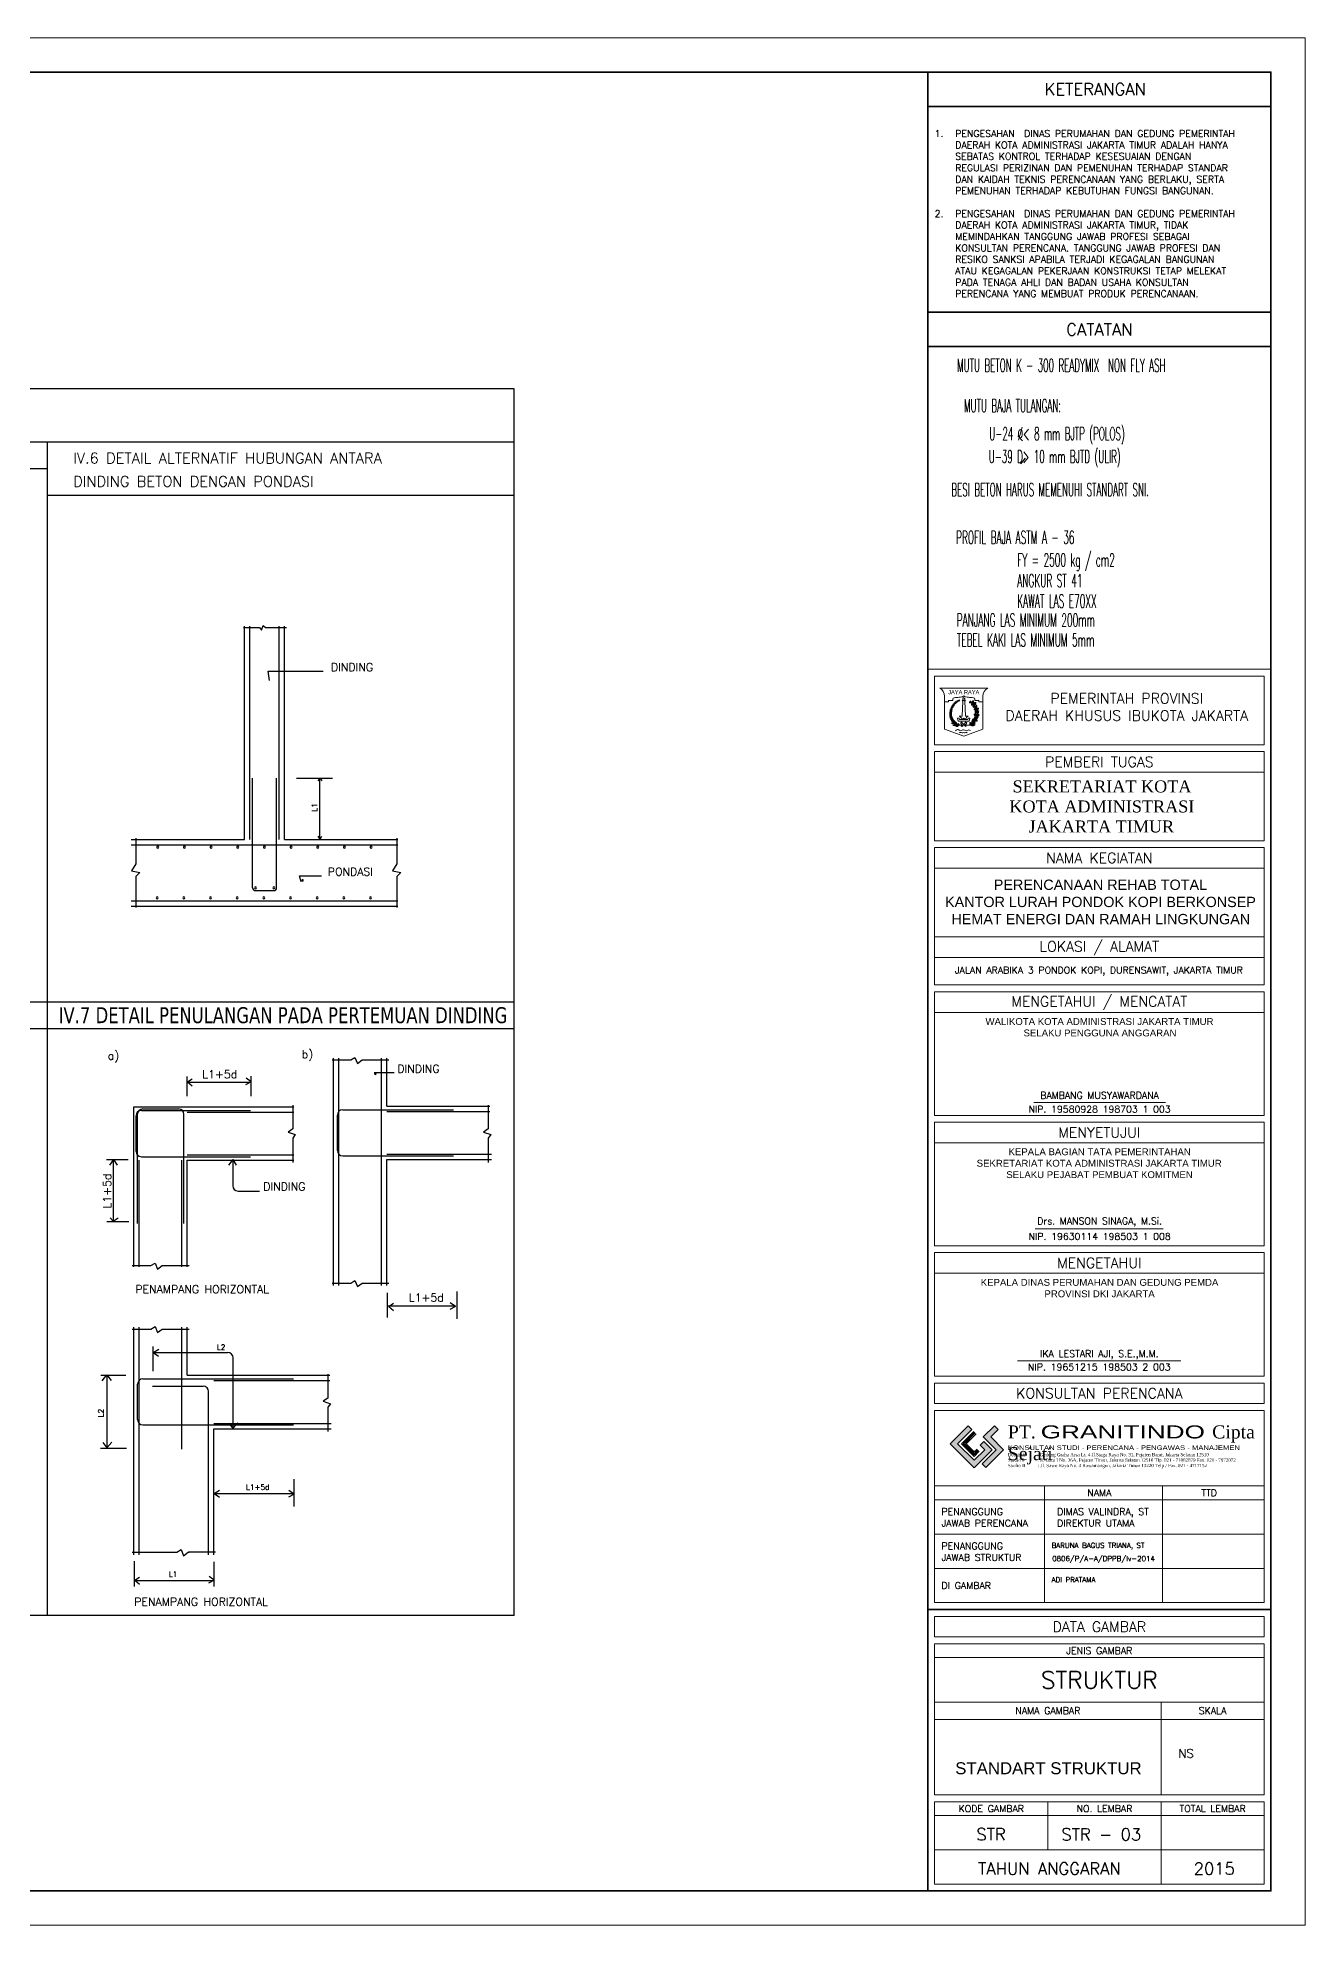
# Model space of a CAD drawing. Header units: inches. Extents: x 266054 to 836293, y -258454 to -102650.
# Drawn here: x 379300 to 397767, y -160905 to -133405 of the extents above; entities that cross this region are included whole.
import ezdxf
from ezdxf.enums import TextEntityAlignment as Align

# ---------------------------------------------------------------- set-up
doc = ezdxf.new("R2010")
doc.units = ezdxf.units.IN
doc.header["$LTSCALE"] = 800
doc.header["$MEASUREMENT"] = 0
for name, color, linetype, lineweight in [('ars', 11, 'Continuous', 0), ('GRS KOP', 1, 'Continuous', 35), ('kop', 7, 'Continuous', 20)]:
    doc.layers.add(name, color=color, linetype=linetype, lineweight=lineweight)
doc.layers.add('LOGO', color=7, linetype='Continuous')
doc.layers.add('TEXT', color=4, linetype='Continuous')
doc.styles.add('BARU', font='arial.ttf')
doc.styles.add('ROMANC', font='tahoma.ttf', dxfattribs={"height": 2})
doc.styles.add('ROMANS', font='romans.shx', dxfattribs={"width": 0.8, "height": 0.25})
doc.styles.get("Standard").update_dxf_attribs({"font": 'romans.shx'})

# ---------------------------------------------------------------- blocks, each defined once
blk = doc.blocks.new('logo granitindo baru')
at = {"layer": 'LOGO'}
for points in [[(1.03, 1.463), (0.916, 1.574), (0.366, 1.024), (1.1, 0.289), (1.652, 0.843), (1.392, 1.098), (1.281, 0.987), (1.423, 0.84), (1.102, 0.519), (0.594, 1.025)], [(1.721, 1.576), (1.381, 1.236), (1.771, 0.842), (1.341, 0.407), (1.454, 0.294), (2.001, 0.844), (1.609, 1.237), (1.835, 1.464)]]:
    blk.add_hatch(color=8, dxfattribs=at).paths.add_polyline_path(points)
at = {"layer": 'Defpoints'}
blk.add_point((9.7, 0), dxfattribs=at)
at = {"layer": 'LOGO'}
blk.add_lwpolyline([(1.03, 1.463), (0.916, 1.574), (0.366, 1.024), (1.1, 0.289), (1.652, 0.843), (1.392, 1.098), (1.281, 0.987), (1.423, 0.84), (1.102, 0.519), (0.594, 1.025), (1.03, 1.463), (0.916, 1.574)], dxfattribs=at)
at = {"layer": 'LOGO', "lineweight": 13}
for points in [[(1.089, 1.403), (0.713, 1.026), (1.101, 0.638), (1.258, 0.794)], [(1.112, 1.38), (0.759, 1.026), (1.101, 0.683), (1.235, 0.817)], [(1.134, 1.357), (0.803, 1.026), (1.101, 0.728), (1.213, 0.839)], [(1.157, 1.334), (0.85, 1.026), (1.101, 0.775), (1.189, 0.863)]]:
    blk.add_lwpolyline(points, dxfattribs=at)
at = {"layer": 'LOGO', "lineweight": 0}
blk.add_lwpolyline([(1.721, 1.576), (1.381, 1.236), (1.771, 0.842), (1.341, 0.407), (1.454, 0.294), (2.001, 0.844), (1.609, 1.237), (1.835, 1.464), (1.721, 1.576)], dxfattribs=at)
at = {"layer": 'LOGO', "insert": (2.134, 1.589), "char_height": 0.4, "width": 7.66452, "attachment_point": 1}
blk.add_mtext('{\\fTimes New Roman|b0|i0|c0|p18;PT. \\fCityBlueprint|b0|i0|c2|p2;\\W1.5;GRANITINDO \\fTimes New Roman|b0|i0|c0|p18;\\W1;Cipta Sejati}', dxfattribs=at)
at = {"layer": 'LOGO', "insert": (2.134, 0.975), "char_height": 0.1, "attachment_point": 1}
blk.add_mtext_dynamic_manual_height_columns('{\\f@Arial Unicode MS|b0|i0|c0|p34;\\H1.4x;\\W1.2;KONSULTAN STUDI - PERENCANA - PENGAWAS - MANAJEMEN\\fTimes New Roman|b0|i0|c0|p18;\\P\\pt0.9;\\H0.71429x;\\W1;Domisili ^I: Gedung Graha Arsa Lt. 4 Jl.Siaga Raya No. 31, Pejaten Barat, Jakarta Selatan 12510\\PStudio I ^I: Jl. Batu I No. 36A, Pejaten Timur, Jakarta Selatan 12510 Tlp. 021 - 71082879 Fax. 021 - 7972072\\PStudio II          : Jl. Sawo Raya No. 4 Rawamangun, Jakarta Timur 13220 Telp / Fax. 021 - 4717152}', width=9.56937, gutter_width=0, heights=[1.67], dxfattribs=at)
blk = doc.blocks.new('kop')
at = {"layer": 'ars'}
for p, q in [((74.316, 35.599), (74.29, 35.614)), ((74.328, 35.595), (74.333, 35.581)), ((74.373, 35.526), (74.347, 35.541)), ((74.373, 35.526), (74.375, 35.555)), ((74.395, 35.468), (74.406, 35.457)), ((74.416, 35.202), (74.401, 35.228)), ((74.408, 35.467), (74.408, 35.452)), ((74.429, 35.366), (74.409, 35.388)), ((74.416, 35.202), (74.434, 35.225)), ((74.425, 35.289), (74.43, 35.273)), ((74.429, 35.366), (74.437, 35.394)), ((74.436, 35.304), (74.431, 35.29)), ((74.267, 34.989), (74.296, 34.992)), ((74.332, 35.048), (74.331, 35.078)), ((74.347, 35.066), (74.372, 35.081))]:
    blk.add_line(p, q, dxfattribs=at)
for centre, radius, start, end in [((73.61, 35.253), 0.061, 2.2926, 66.7539), ((73.696, 35.312), 0.061, 182.2926, 246.7539), ((73.623, 35.191), 0.061, 12.6628, 77.1241), ((73.696, 35.264), 0.061, 192.6628, 257.1241), ((73.7, 35.362), 0.061, 172.3995, 236.8608), ((73.607, 35.319), 0.061, 352.3995, 56.8608), ((73.702, 35.225), 0.061, 200.2151, 264.6765), ((73.639, 35.143), 0.061, 20.2151, 84.6765), ((73.711, 35.414), 0.061, 164.619, 229.0804), ((73.612, 35.384), 0.061, 344.619, 49.0804), ((74.072, 35.315), 0.405, 114.0856, 237.6325), ((73.728, 35.316), 0.061, 120.6799, 185.1412), ((73.636, 35.364), 0.061, 300.6799, 5.1412), ((73.717, 35.456), 0.0488, 158.8649, 223.3262), ((73.73, 35.271), 0.061, 130.573, 195.0343), ((73.647, 35.424), 0.061, 292.8994, 357.3608), ((73.732, 35.365), 0.061, 112.8994, 177.3608), ((73.632, 35.302), 0.061, 310.573, 15.0343), ((73.636, 35.44), 0.0488, 338.8649, 43.3262), ((73.738, 35.23), 0.061, 140.9432, 205.4045), ((73.667, 35.469), 0.0488, 287.1453, 351.6066), ((73.73, 35.415), 0.0488, 107.1453, 171.6066), ((73.635, 35.243), 0.061, 320.9432, 25.4045), ((73.736, 35.493), 0.0488, 150.2996, 214.761), ((73.751, 35.19), 0.061, 140.9432, 205.4045), ((73.654, 35.489), 0.0488, 330.2996, 34.761), ((73.743, 35.451), 0.0488, 98.58, 163.0414), ((73.689, 35.513), 0.0488, 278.58, 343.0414), ((73.649, 35.203), 0.061, 320.9432, 25.4045), ((73.756, 35.528), 0.0488, 145.7989, 210.2603), ((73.673, 35.531), 0.0488, 325.7989, 30.2603), ((73.71, 35.552), 0.0488, 274.0793, 338.5407), ((73.759, 35.485), 0.0488, 94.0793, 158.5407), ((73.78, 35.56), 0.0488, 139.3679, 203.8292), ((73.698, 35.572), 0.0488, 319.3679, 23.8292), ((73.778, 35.517), 0.0488, 87.6483, 152.1096), ((73.737, 35.589), 0.0488, 267.6483, 332.1096), ((73.807, 35.589), 0.0488, 133.8416, 198.303), ((73.727, 35.609), 0.0488, 313.8416, 18.303), ((73.801, 35.547), 0.0488, 82.122, 146.5834), ((73.767, 35.622), 0.0488, 262.122, 326.5834), ((73.831, 35.612), 0.0439, 126.6239, 191.0853), ((73.761, 35.639), 0.0439, 306.6239, 11.0853), ((73.821, 35.575), 0.0439, 74.9043, 139.3657), ((73.799, 35.646), 0.0439, 254.9043, 319.3657), ((73.848, 35.632), 0.0352, 123.961, 188.4223), ((73.794, 35.656), 0.0352, 303.961, 8.4223), ((73.839, 35.603), 0.0352, 72.2414, 136.7027), ((73.824, 35.66), 0.0352, 252.2414, 316.7027), ((73.821, 35.676), 0.0352, 297.7406, 2.2019), ((73.873, 35.647), 0.0352, 117.7406, 182.2019), ((73.86, 35.619), 0.0352, 66.021, 130.4823), ((73.852, 35.677), 0.0352, 246.021, 310.4823), ((73.892, 35.661), 0.0281, 113.4007, 177.862), ((73.852, 35.688), 0.0281, 293.4007, 357.862), ((73.88, 35.64), 0.0281, 61.6811, 126.1424), ((73.877, 35.687), 0.0281, 241.6811, 306.1424), ((73.876, 35.701), 0.0281, 293.4007, 357.862), ((73.915, 35.674), 0.0281, 113.4007, 177.862), ((73.904, 35.653), 0.0281, 61.6811, 126.1424), ((73.901, 35.7), 0.0281, 241.6811, 306.1424), ((73.911, 35.713), 0.0281, 260.9368, 325.3982), ((73.93, 35.669), 0.0281, 80.9368, 145.3982), ((74.027, 35.315), 0.405, 302.3675, 44.4851), ((74.279, 35.674), 0.0613, 235.5154, 280.6207), ((74.24, 35.613), 0.0507, 1.4248, 71.624), ((74.336, 35.601), 0.0613, 235.5154, 280.6207), ((74.383, 35.652), 0.0795, 151.1819, 225.9956), ((74.296, 35.54), 0.0507, 1.4248, 71.624), ((74.32, 35.44), 0.0795, 20.9123, 95.7261), ((74.387, 35.547), 0.0795, 200.9123, 275.7261), ((74.259, 35.633), 0.0795, 331.1819, 45.9956), ((74.406, 35.596), 0.0507, 162.5946, 232.7938), ((74.439, 35.186), 0.0795, 153.0891, 227.9029), ((74.422, 35.286), 0.0613, 205.6201, 250.7254), ((74.314, 35.163), 0.0795, 333.0891, 47.9029), ((74.417, 35.449), 0.0613, 217.2288, 262.3342), ((74.333, 35.6), 0.0613, 313.598, 358.7033), ((74.458, 35.361), 0.0795, 171.1641, 245.9779), ((74.347, 35.301), 0.0795, 351.1641, 65.9779), ((74.361, 35.403), 0.0507, 343.1383, 53.3375), ((74.357, 35.252), 0.0507, 331.5296, 41.7288), ((74.396, 35.228), 0.0795, 271.02, 345.8338), ((74.475, 35.129), 0.0795, 91.02, 165.8338), ((74.479, 35.504), 0.0795, 133.1999, 208.0136), ((74.354, 35.525), 0.0795, 313.1999, 28.0136), ((74.476, 35.427), 0.0507, 150.0679, 220.2671), ((74.483, 35.241), 0.0507, 128.2781, 198.4773), ((74.425, 35.285), 0.0613, 279.2815, 324.3868), ((74.405, 35.377), 0.0795, 293.3027, 8.1164), ((74.515, 35.315), 0.0795, 113.3027, 188.1164), ((74.406, 35.447), 0.0613, 301.0712, 346.1766), ((73.715, 35.183), 0.061, 206.1601, 270.6214), ((73.661, 35.095), 0.061, 26.1601, 90.6214), ((73.736, 35.145), 0.061, 208.508, 272.9693), ((73.685, 35.055), 0.061, 28.508, 92.9693), ((73.716, 35.015), 0.061, 40.0311, 104.4924), ((73.747, 35.113), 0.061, 220.0311, 284.4924), ((73.768, 35.153), 0.061, 146.9028, 211.3642), ((73.665, 35.155), 0.061, 326.9028, 31.3642), ((73.75, 34.978), 0.061, 49.2006, 113.662), ((73.766, 35.08), 0.061, 229.2006, 293.662), ((73.791, 35.115), 0.061, 146.6953, 211.1566), ((73.688, 35.117), 0.061, 326.6953, 31.1566), ((73.816, 35.084), 0.061, 144.8635, 209.3249), ((73.713, 35.089), 0.061, 324.8635, 29.3249), ((73.785, 34.949), 0.061, 44.4223, 108.8836), ((73.809, 35.049), 0.061, 224.4223, 288.8836), ((73.844, 35.054), 0.061, 144.4903, 208.9516), ((73.741, 35.059), 0.061, 324.4903, 28.9516), ((73.875, 35.031), 0.061, 156.1803, 220.6416), ((73.773, 35.016), 0.061, 336.1803, 40.6416), ((74.361, 35.052), 0.0795, 137.1076, 211.9214), ((74.235, 35.064), 0.0795, 317.1076, 31.9214), ((74.342, 34.969), 0.0507, 83.4432, 153.6424), ((74.332, 35.042), 0.0613, 234.4466, 279.5519), ((74.364, 34.993), 0.0612, 69.8962, 144.7099), ((74.335, 35.085), 0.0612, 249.8962, 324.7099), ((74.377, 35.119), 0.0613, 176.9872, 222.0926), ((74.304, 35.12), 0.0507, 302.8967, 13.0959), ((74.423, 35.078), 0.0507, 106.5818, 176.781), ((74.386, 35.141), 0.0613, 257.5851, 302.6905)]:
    blk.add_arc(centre, radius, start, end, dxfattribs=at)
at = {"layer": 'ars', "color": 11}
for centre, radius, start, end in [((74.285, 34.995), 0.0613, 158.8696, 203.9749), ((74.216, 35.02), 0.0507, 284.779, 354.9783), ((74.235, 34.986), 0.016, 270, 302.3675)]:
    blk.add_arc(centre, radius, start, end, dxfattribs=at)
at = {"layer": 'ars'}
for points, start_tangent, end_tangent in [([(74.256, 35.651), (74.261, 35.634), (74.244, 35.624), (74.224, 35.623), (74.22, 35.64), (74.234, 35.661), (74.239, 35.672), (74.256, 35.663), (74.256, 35.651)], (0.714442, -0.699695), (0.714442, -0.699695)), ([(74.313, 35.578), (74.318, 35.561), (74.301, 35.551), (74.281, 35.55), (74.277, 35.567), (74.29, 35.588), (74.296, 35.599), (74.312, 35.589), (74.313, 35.578)], (0.714442, -0.699695), (0.714442, -0.699695)), ([(74.388, 35.435), (74.388, 35.416), (74.369, 35.412), (74.349, 35.418), (74.351, 35.435), (74.37, 35.451), (74.378, 35.459), (74.391, 35.445), (74.388, 35.435)], (0.458819, -0.88853), (0.458819, -0.88853)), ([(74.39, 35.277), (74.386, 35.26), (74.366, 35.259), (74.348, 35.269), (74.353, 35.285), (74.375, 35.297), (74.385, 35.303), (74.395, 35.287), (74.39, 35.277)], (0.270637, -0.962681), (0.270637, -0.962681)), ([(74.365, 35.605), (74.376, 35.591), (74.394, 35.598), (74.407, 35.615), (74.395, 35.627), (74.37, 35.629), (74.358, 35.631), (74.356, 35.612), (74.365, 35.605)], (0.149901, -0.988701), (0.149901, -0.988701)), ([(74.438, 35.445), (74.446, 35.429), (74.465, 35.432), (74.481, 35.445), (74.473, 35.46), (74.449, 35.467), (74.438, 35.472), (74.431, 35.453), (74.438, 35.445)], (-0.068112, -0.997678), (-0.068112, -0.997678)), ([(74.454, 35.272), (74.455, 35.253), (74.474, 35.25), (74.494, 35.256), (74.492, 35.273), (74.472, 35.288), (74.463, 35.297), (74.451, 35.282), (74.454, 35.272)], (-0.433585, -0.901113), (-0.433585, -0.901113)), ([(74.257, 35.013), (74.242, 35.004), (74.228, 35.018), (74.222, 35.037), (74.238, 35.045), (74.261, 35.037), (74.273, 35.034), (74.268, 35.016), (74.257, 35.013)], (-0.515761, -0.856733), (-0.515761, -0.856733)), ([(74.345, 35.127), (74.333, 35.113), (74.316, 35.122), (74.305, 35.139), (74.317, 35.151), (74.342, 35.151), (74.354, 35.152), (74.355, 35.133), (74.345, 35.127)], (-0.223771, -0.974642), (-0.223771, -0.974642)), ([(74.343, 35.011), (74.331, 34.997), (74.342, 34.981), (74.36, 34.972), (74.371, 34.985), (74.367, 35.01), (74.367, 35.022), (74.348, 35.021), (74.343, 35.011)], (-0.942817, -0.33331), (-0.942817, -0.33331)), ([(74.408, 35.117), (74.403, 35.1), (74.419, 35.089), (74.439, 35.088), (74.443, 35.104), (74.431, 35.126), (74.426, 35.137), (74.409, 35.128), (74.408, 35.117)], (-0.735998, -0.676983), (-0.735998, -0.676983))]:
    blk.add_spline(points, degree=3, dxfattribs=dict(at, start_tangent=start_tangent, end_tangent=end_tangent))
for points in [[(74.24, 34.97), (74.265, 34.975), (74.316, 34.973), (74.354, 34.955)], [(74.24, 34.97), (74.263, 34.959), (74.313, 34.947), (74.354, 34.955)]]:
    blk.add_spline(points, degree=3, dxfattribs=at)
at = {"layer": 'GRS KOP'}
for p, q in [((73, 1), (73, 54)), ((83, 1), (83, 54)), ((73, 53), (83, 53)), ((73, 47), (83, 47)), ((73, 46), (83, 46)), ((73, 9.2), (83, 9.2))]:
    blk.add_line(p, q, dxfattribs=at)
blk.add_lwpolyline([(1, 54), (83, 54), (83, 1), (1, 1)], close=True, dxfattribs=at)
at = {"layer": 'kop', "color": 7}
for p, q in [((84, 55), (0, 55)), ((84, 55), (84, 0)), ((84, 55), (84, 0)), ((73.919, 35.23), (73.919, 35.228)), ((73.919, 35.23), (73.999, 35.23)), ((73.919, 35.228), (73.924, 35.228)), ((73.999, 35.69), (74.099, 35.69)), ((74.019, 35.67), (73.999, 35.23)), ((74.029, 35.698), (74.069, 35.698)), ((74.079, 35.67), (74.099, 35.23)), ((74.099, 35.23), (74.18, 35.23)), ((74.175, 35.228), (74.18, 35.228)), ((74.18, 35.23), (74.18, 35.228)), ((73.869, 35.17), (73.919, 35.17)), ((73.869, 35.17), (73.889, 35.09)), ((73.889, 35.09), (74.209, 35.09)), ((73.919, 35.17), (73.929, 35.13)), ((73.929, 35.13), (74.17, 35.13)), ((73.989, 35.15), (74.029, 35.15)), ((74.069, 35.15), (74.109, 35.15)), ((74.17, 35.13), (74.18, 35.17)), ((74.18, 35.17), (74.229, 35.17)), ((74.209, 35.09), (74.229, 35.17)), ((0, 0), (84, 0))]:
    blk.add_line(p, q, dxfattribs=at)
at = {"layer": 'kop'}
for p, q in [((83, 36.6), (73, 36.6)), ((73.2, 34.4), (73.2, 36.4)), ((82.8, 36.4), (73.2, 36.4)), ((82.8, 34.4), (82.8, 36.4)), ((82.8, 34.4), (73.2, 34.4)), ((73.2, 31.6), (73.2, 34.2)), ((82.8, 34.2), (73.2, 34.2)), ((82.8, 31.6), (82.8, 34.2)), ((82.8, 33.6), (73.2, 33.6)), ((82.8, 31.6), (73.2, 31.6)), ((73.2, 27.4), (73.2, 31.4)), ((82.8, 31.4), (73.2, 31.4)), ((82.8, 27.4), (82.8, 31.4)), ((82.8, 30.8), (73.2, 30.8)), ((82.8, 28.8), (73.2, 28.8)), ((82.8, 28.2), (73.2, 28.2)), ((82.8, 27.4), (73.2, 27.4)), ((73.2, 23.6), (73.2, 27.2)), ((82.8, 27.2), (73.2, 27.2)), ((82.8, 23.6), (82.8, 27.2)), ((82.8, 26.6), (73.2, 26.6)), ((76.089, 23.976), (79.928, 23.976)), ((82.8, 23.6), (73.2, 23.6)), ((73.2, 19.8), (73.2, 23.4)), ((82.8, 23.4), (73.2, 23.4)), ((82.8, 19.8), (82.8, 23.4)), ((82.8, 22.8), (73.2, 22.8)), ((76.127, 20.296), (79.863, 20.296)), ((82.8, 19.8), (73.2, 19.8)), ((73.2, 16), (73.2, 19.6)), ((82.8, 19.6), (73.2, 19.6)), ((82.8, 16), (82.8, 19.6)), ((82.8, 19), (73.2, 19)), ((82.8, 16), (73.2, 16)), ((73.2, 9.4), (73.2, 15)), ((82.8, 15), (73.2, 15)), ((82.8, 9.4), (82.8, 15)), ((82.8, 12.8), (73.2, 12.8)), ((76.4, 9.4), (76.4, 12.8)), ((79.842, 9.4), (79.842, 12.8)), ((82.8, 12.4), (73.2, 12.4)), ((73.2, 12.4), (73.2, 11.4)), ((82.8, 11.4), (73.2, 11.4)), ((82.8, 10.4), (73.2, 10.4)), ((82.8, 9.4), (73.2, 9.4)), ((73.2, 7.8), (82.8, 7.8)), ((73.2, 6.5), (82.8, 6.5)), ((79.8, 3.8), (79.8, 6.5)), ((73.2, 6), (82.8, 6)), ((76.5, 2.2), (76.5, 3.6)), ((79.8, 1.2), (79.8, 3.6)), ((73.2, 3.2), (82.8, 3.2)), ((73.2, 2.2), (82.8, 2.2))]:
    blk.add_line(p, q, dxfattribs=at)
at = {"layer": 'kop', "color": 5}
for p, q in [((74.749, 36.05), (73.35, 36.05)), ((73.489, 35.81), (73.489, 34.85)), ((74.609, 35.81), (74.609, 34.85)), ((73.489, 35.65), (73.609, 35.65)), ((73.609, 35.69), (73.609, 35.65)), ((73.609, 35.69), (73.729, 35.69)), ((73.729, 35.73), (73.729, 35.69)), ((74.369, 35.73), (74.369, 35.69)), ((74.489, 35.69), (74.369, 35.69)), ((74.489, 35.69), (74.489, 35.65)), ((74.609, 35.65), (74.489, 35.65)), ((73.489, 34.85), (74.049, 34.65)), ((74.019, 34.95), (73.965, 35.022)), ((74.049, 34.986), (73.997, 35.046)), ((74.019, 34.95), (74.004, 34.93)), ((74.049, 34.986), (74.101, 35.046)), ((74.049, 34.65), (74.609, 34.85)), ((74.079, 34.95), (74.133, 35.022)), ((74.079, 34.95), (74.094, 34.93))]:
    blk.add_line(p, q, dxfattribs=at)
at = {"layer": 'kop', "color": 7}
for points in [[(74.029, 35.698), (74.027, 35.701), (74.025, 35.704), (74.024, 35.707), (74.023, 35.71), (74.022, 35.713), (74.021, 35.715), (74.021, 35.718), (74.02, 35.72), (74.02, 35.723), (74.02, 35.725), (74.02, 35.728), (74.02, 35.731), (74.021, 35.733), (74.021, 35.736), (74.022, 35.738), (74.023, 35.741), (74.025, 35.743), (74.026, 35.746), (74.028, 35.749), (74.031, 35.753), (74.034, 35.758), (74.038, 35.763), (74.043, 35.77), (74.049, 35.778)], [(74.069, 35.698), (74.072, 35.701), (74.074, 35.704), (74.075, 35.707), (74.076, 35.71), (74.077, 35.713), (74.078, 35.715), (74.078, 35.718), (74.079, 35.72), (74.079, 35.723), (74.079, 35.725), (74.079, 35.728), (74.079, 35.731), (74.078, 35.733), (74.077, 35.736), (74.077, 35.738), (74.076, 35.741), (74.074, 35.743), (74.073, 35.746), (74.071, 35.749), (74.068, 35.753), (74.065, 35.758), (74.061, 35.763), (74.056, 35.77), (74.049, 35.778)]]:
    blk.add_lwpolyline(points, dxfattribs=at)
at = {"layer": 'kop', "color": 1}
blk.add_lwpolyline([(73.864, 34.97), (74.235, 34.97)], close=True, dxfattribs=at)
at = {"layer": 'kop', "color": 5}
for points in [[(74.004, 34.97), (73.974, 34.93)], [(74.094, 34.97), (74.124, 34.93)]]:
    blk.add_lwpolyline(points, dxfattribs=at)
at = {"layer": 'kop'}
blk.add_lwpolyline([(75.615, 16.449), (80.377, 16.449)], dxfattribs=at)
for points in [[(73.2, 15.2), (82.8, 15.2), (82.8, 15.8), (73.2, 15.8)], [(73.2, 8.4), (82.8, 8.4), (82.8, 9), (73.2, 9)], [(73.2, 3.8), (82.8, 3.8), (82.8, 8.2), (73.2, 8.2)], [(73.2, 1.2), (82.8, 1.2), (82.8, 3.6), (73.2, 3.6)]]:
    blk.add_lwpolyline(points, close=True, dxfattribs=at)
at = {"layer": 'kop', "color": 5}
for centre, radius, start, end in [((73.214, 35.81), 0.276, 0, 60.5129), ((73.769, 35.73), 0.04, 90, 180), ((74.329, 35.73), 0.04, 0, 90), ((74.885, 35.81), 0.276, 119.4871, 180), ((73.981, 35.034), 0.02, 36.8699, 216.8699), ((74.117, 35.034), 0.02, 323.1301, 143.1301)]:
    blk.add_arc(centre, radius, start, end, dxfattribs=at)
at = {"layer": 'kop', "color": 7}
for centre, radius, start, end in [((73.874, 35.119), 0.12, 15, 65.3894), ((73.992, 35.663), 0.0283, 15, 75), ((74.107, 35.663), 0.0283, 105, 165), ((74.225, 35.119), 0.12, 114.6106, 165), ((74.049, 35.15), 0.02, 0, 180)]:
    blk.add_arc(centre, radius, start, end, dxfattribs=at)
at = {"layer": 'kop', "color": 1}
blk.add_arc((73.864, 34.986), 0.016, 237.6325, 270, dxfattribs=at)
at = {"layer": 'kop', "color": 5}
for points in [[(74.049, 35.83), (74.026, 35.807), (73.995, 35.793), (73.915, 35.782), (73.841, 35.777), (73.769, 35.77)], [(74.049, 35.83), (74.073, 35.807), (74.104, 35.793), (74.184, 35.782), (74.258, 35.777), (74.329, 35.77)], [(73.817, 34.99), (73.8, 34.984), (73.769, 34.992), (73.719, 35.01), (73.685, 35.041)], [(73.833, 34.971), (73.81, 34.967), (73.791, 34.959), (73.758, 34.956), (73.727, 34.964)], [(73.876, 34.965), (73.861, 34.956), (73.828, 34.952), (73.8, 34.952), (73.786, 34.948)], [(73.809, 34.807), (73.883, 34.844), (73.957, 34.807), (74.044, 34.833), (74.12, 34.809), (74.194, 34.83), (74.244, 34.817)], [(73.919, 34.97), (73.899, 34.959), (73.887, 34.947), (73.846, 34.932), (73.828, 34.937)], [(73.907, 34.984), (73.879, 34.986), (73.865, 34.993), (73.845, 34.993)], [(73.919, 34.97), (73.906, 34.996), (73.879, 35.02), (73.876, 35.031)], [(73.914, 34.747), (73.954, 34.759), (73.999, 34.744), (74.049, 34.753), (74.094, 34.744), (74.126, 34.758), (74.151, 34.749)]]:
    blk.add_spline(points, degree=3, dxfattribs=at)
at = {"layer": 'TEXT'}
for p, q in [((75.623, 43.403), (75.76, 43.254)), ((75.835, 42.745), (75.7, 42.589))]:
    blk.add_line(p, q, dxfattribs=at)
at = {"xscale": 0.9500000000000454, "yscale": 0.9500000000000454, "zscale": 0.9500000000000454}
blk.add_blockref('logo granitindo baru', (73.307, 13.056), dxfattribs=at)
at = {"layer": 'kop'}
for s, height, p in [('KETERANGAN ', 0.35, (78, 53.5)), ('CATATAN', 0.35, (78, 46.5)), ('PEMERINTAH PROVINSI', 0.29998, (78.8, 35.75)), ('DAERAH KHUSUS IBUKOTA JAKARTA', 0.29998, (78.8, 35.25)), ('PEMBERI TUGAS', 0.3, (78, 33.9)), ('NAMA KEGIATAN', 0.3, (78, 31.1)), ('LOKASI / ALAMAT', 0.3, (78, 28.5)), ('JALAN ARABIKA 3 PONDOK KOPI, DURENSAWIT, JAKARTA TIMUR', 0.2, (77.986, 27.8)), ('MENGETAHUI / MENCATAT', 0.3, (78, 26.9)), ('BAMBANG MUSYAWARDANA', 0.19926, (78.007, 24.183)), ('NIP. 19580928 198703 1 003', 0.19926, (78.007, 23.78)), ('MENYETUJUI', 0.3, (78, 23.1)), ('Drs. MANSON SINAGA, M.Si.', 0.19926, (78.009, 20.496)), ('NIP. 19630114 198503 1 008', 0.19926, (78.009, 20.071)), ('MENGETAHUI', 0.3, (78, 19.3)), ('IKA LESTARI AJI, S.E.,M.M.', 0.2, (77.999, 16.625)), ('NIP. 19651215 198503 2 003', 0.2, (77.999, 16.264)), ('KONSULTAN PERENCANA', 0.3, (78, 15.5)), ('NAMA', 0.2, (78, 12.6)), ('TTD', 0.2, (81.2, 12.6)), ('DATA GAMBAR', 0.3, (78, 8.7)), ('JENIS GAMBAR', 0.2, (78, 8)), ('STRUKTUR', 0.5, (78, 7.146)), ('NAMA GAMBAR', 0.2, (76.5, 6.25)), ('SKALA', 0.2, (81.3, 6.25)), ('KODE GAMBAR', 0.2, (74.85, 3.4)), ('NO. LEMBAR', 0.2, (78.15, 3.4)), ('TOTAL LEMBAR', 0.2, (81.3, 3.4)), ('STR', 0.35, (74.844, 2.65)), ('TAHUN ANGGARAN', 0.35, (76.545, 1.65)), ('2015', 0.35, (81.349, 1.65))]:
    blk.add_text(s, height=height, dxfattribs=at).set_placement(p, align=Align.MIDDLE)
at = {"layer": 'kop', "color": 5, "style": 'BARU', "width": 0.9}
blk.add_text('JAYA RAYA', height=0.12, dxfattribs=at).set_placement((74.049, 35.93), align=Align.MIDDLE)
at = {"layer": 'kop'}
blk.add_text('0806/P/A-A/DPPB/Iv-2014', height=0.15, dxfattribs=at).set_placement((78.122, 10.609), align=Align.CENTER)
for s, insert, char_height, width, attachment_point in [('\\pi-0.6,l0.6,t0.6;1.^IPENGESAHAN  DINAS PERUMAHAN DAN GEDUNG PEMERINTAH DAERAH KOTA ADMINISTRASI JAKARTA TIMUR ADALAH HANYA SEBATAS KONTROL TERHADAP KESESUAIAN DENGAN REGULASI PERIZINAN DAN PEMENUHAN TERHADAP STANDAR DAN KAIDAH TEKNIS PERENCANAAN YANG BERLAKU, SERTA PEMENUHAN TERHADAP KEBUTUHAN FUNGSI BANGUNAN.\\P\\P2.^IPENGESAHAN  DINAS PERUMAHAN DAN GEDUNG PEMERINTAH DAERAH KOTA ADMINISTRASI JAKARTA TIMUR, TIDAK MEMINDAHKAN TANGGUNG JAWAB PROFESI SEBAGAI KONSULTAN PERENCANA. TANGGUNG JAWAB PROFESI DAN RESIKO SANKSI APABILA TERJADI KEGAGALAN BANGUNAN ATAU KEGAGALAN PEKERJAAN KONSTRUKSI TETAP MELEKAT PADA TENAGA AHLI DAN BADAN USAHA KONSULTAN PERENCANA YANG MEMBUAT PRODUK PERENCANAAN.', (73.2, 49.875), 0.2, 9.6, 4), ('PENANGGUNG\\PJAWAB PERENCANA', (73.4, 12.15), 0.2, 8.33062, 1), ('DIMAS VALINDRA, ST\\PDIREKTUR UTAMA', (76.77, 12.15), 0.2, 8.16499, 1), ('PENANGGUNG\\PJAWAB STRUKTUR', (73.4, 11.15), 0.2, 8.79211, 1), ('BARUNA BAGUS TRIANA, ST', (76.609, 11.143), 0.15, 4.04264, 1), ('DI GAMBAR', (73.4, 10), 0.2, 7.59768, 1), ('ADI PRATAMA', (76.609, 10.143), 0.15, 4.04264, 1)]:
    blk.add_mtext(s, dxfattribs=dict(at, insert=insert, char_height=char_height, width=width, attachment_point=attachment_point))
at = {"layer": 'kop', "attachment_point": 1, "style": 'BARU'}
for s, width, insert, char_height in [('\\pi1.4375;{\\fRomantic|b0|i0|c2|p2;SEKRETARIAT KOTA\\P\\pi1.3461;KOTA ADMINISTRASI\\P\\pi1.9027;JAKARTA TIMUR}', 7.94943, (74.033, 33.359), 0.35), ('\\pi1.4591;PERENCANAAN REHAB TOTAL\\P\\pi0.039313;KANTOR LURAH PONDOK KOPI BERKONSEP\\P\\pi0.2239;HEMAT ENERGI DAN RAMAH LINGKUNGAN', 9.08886, (73.464, 30.469), 0.3), ('\\pi0.65609;WALIKOTA KOTA ADMINISTRASI JAKARTA TIMUR\\P\\pi1.7645;SELAKU PENGGUNA ANGGARAN', 7.94943, (74.027, 26.434), 0.2), ('\\pi1.5072;KEPALA BAGIAN TATA PEMERINTAHAN\\P\\pi0.57794;SEKRETARIAT KOTA ADMINISTRASI JAKARTA TIMUR\\P\\pi1.4412;SELAKU PEJABAT PEMBUAT KOMITMEN', 8.28085, (73.847, 22.638), 0.2), ('\\pi0.5226;KEPALA DINAS PERUMAHAN DAN GEDUNG PEMDA \\P\\pi2.3784;PROVINSI DKI JAKARTA', 7.94943, (74.022, 18.833), 0.2)]:
    blk.add_mtext_dynamic_manual_height_columns(s, width=width, gutter_width=1.5, heights=[0], dxfattribs=dict(at, insert=insert, char_height=char_height))
at = {"layer": 'kop', "style": 'BARU', "flags": 4}
for p, height in [((73.8, 5.4), 0.35), ((73.8, 4.9), 0.35), ((80.303, 5.382), 0.25), ((80.303, 4.882), 0.25), ((73.8, 4.4), 0.35), ((80.303, 4.382), 0.25)]:
    blk.add_attdef('-', p, '', height=height, dxfattribs=at)
at = {"layer": 'kop', "flags": 4}
for tag, p in [('AR-00', (78.057, 2.648)), ('00', (81.238, 2.647))]:
    blk.add_attdef(tag, text='', height=0.35, dxfattribs=at).set_placement(p, align=Align.MIDDLE)
at = {"layer": 'TEXT', "style": 'ROMANS', "width": 0.5}
for s, height, p in [('MUTU BETON K - 300 READYMIX  NON FLY ASH', 0.37163, (73.854, 45.268)), (' BESI BETON HARUS MEMENUHI STANDART SNI.', 0.37163, (73.56, 41.646)), ('PROFIL BAJA ASTM A - 36 ', 0.38138, (73.826, 40.251)), ('FY = 2500 kg / cm2', 0.38138, (75.607, 39.592)), ('ANGKUR ST 41', 0.38138, (75.607, 38.99)), ('KAWAT LAS E70XX', 0.38138, (75.607, 38.393)), ('PANJANG LAS MINIMUM 200mm', 0.38138, (73.845, 37.84)), ('TEBEL KAKI LAS MINIMUM 5mm', 0.38138, (73.845, 37.26))]:
    blk.add_text(s, height=height, dxfattribs=at).set_placement(p)
for s, p in [('MUTU BAJA TULANGAN:', (75.47, 44.278)), ('U-24 %%C< 8 mm BJTP (POLOS)', (76.767, 43.437)), ('U-39 D> 10 mm BJTD (ULIR)', (76.699, 42.77))]:
    blk.add_text(s, height=0.37163, dxfattribs=at).set_placement(p, align=Align.MIDDLE)

msp = doc.modelspace()

# ---------------------------------------------------------------- linework, layer by layer
for p, q in [((386243.5, -138517.4), (359045.9, -138517.4)), ((386243.5, -156390.1), (386243.5, -138517.4)), ((386243.5, -139294.4), (359045.9, -139294.4)), ((379444.1, -156390.1), (379444.1, -139294.4)), ((379444.1, -139683), (359045.9, -139683)), ((386243.5, -140071.5), (379444.1, -140071.5)), ((382678.4, -142770.8), (382655.5, -142633.3)), ((382655.5, -142633.3), (383457.2, -142633.3)), ((386243.5, -147453.7), (359045.9, -147453.7)), ((386243.5, -147842.2), (365845.3, -147842.2)), ((386243.5, -156390.1), (359045.9, -156390.1))]:
    msp.add_line(p, q)
at = {"color": 4}
for p, q in [((382297.5, -141996.5), (382531.8, -141996.5)), ((382314.2, -145085.6), (382314.2, -141977.3)), ((382531.8, -141996.5), (382558.6, -142036.7)), ((382558.6, -142036.7), (382585.4, -141969.7)), ((382585.4, -141969.7), (382618.9, -141996.5)), ((382618.9, -141996.5), (382926.8, -141996.5)), ((382897, -145085.6), (382897, -141977.3)), ((380662.9, -145085.6), (382314.2, -145085.6)), ((380728.8, -145065), (380728.8, -145441.3)), ((382897, -145085.6), (384548.3, -145085.6)), ((384530.9, -145065), (384530.9, -145441.3)), ((380728.8, -145441.3), (380668, -145540.9)), ((384530.9, -145441.3), (384470, -145540.9)), ((380668, -145540.9), (380789.7, -145568.5)), ((380789.7, -145568.5), (380728.8, -145623.9)), ((380728.8, -145623.9), (380728.8, -146077.6)), ((384470, -145540.9), (384591.7, -145568.5)), ((384591.7, -145568.5), (384530.9, -145623.9)), ((384530.9, -145623.9), (384530.9, -146077.6)), ((380662.9, -146057), (384548.3, -146057)), ((383588.1, -148297.4), (383859.5, -148297.4)), ((383611.6, -151585.6), (383611.6, -148272.5)), ((383859.5, -148297.4), (383919.8, -148259.7)), ((383919.8, -148259.7), (383957.5, -148350.2)), ((383957.5, -148350.2), (384025.4, -148297.4)), ((384025.4, -148297.4), (384417.5, -148297.4)), ((384388.7, -148969), (384388.7, -148272.5)), ((380701.2, -148980), (383032.4, -148980)), ((380701.2, -151311.3), (380701.2, -148980)), ((383015.2, -148955.7), (383015.2, -149302.7)), ((384388.7, -148969), (385889.3, -148969)), ((385862.3, -148955.7), (385862.3, -149302.7)), ((383015.2, -149302.7), (382947.3, -149347.9)), ((385862.3, -149302.7), (385794.5, -149347.9)), ((382947.3, -149347.9), (383052.9, -149385.7)), ((383052.9, -149385.7), (383015.2, -149438.5)), ((383015.2, -149438.5), (383015.2, -149793)), ((385794.5, -149347.9), (385900, -149385.7)), ((385900, -149385.7), (385862.3, -149438.5)), ((385862.3, -149438.5), (385862.3, -149793)), ((381478.3, -149757.1), (383032.4, -149757.1)), ((381478.3, -151311.3), (381478.3, -149757.1)), ((384388.7, -149749.9), (385910.4, -149749.9)), ((384388.7, -151585.6), (384388.7, -149749.9)), ((380677.6, -151294.3), (380949.1, -151294.3)), ((380949.1, -151294.3), (381009.4, -151256.6)), ((381009.4, -151256.6), (381047.1, -151347.1)), ((381047.1, -151347.1), (381115, -151294.3)), ((381115, -151294.3), (381507.1, -151294.3)), ((383859.5, -151547.6), (383919.8, -151509.9)), ((383919.8, -151509.9), (383957.5, -151600.4)), ((383588.1, -151547.6), (383859.5, -151547.6)), ((383957.5, -151600.4), (384025.4, -151547.6)), ((384025.4, -151547.6), (384417.5, -151547.6)), ((380677.6, -152217.7), (380949.1, -152217.7)), ((380701.2, -155505.9), (380701.2, -152192.7)), ((380949.1, -152217.7), (381009.4, -152179.9)), ((381009.4, -152179.9), (381047.1, -152270.5)), ((381047.1, -152270.5), (381115, -152217.7)), ((381115, -152217.7), (381507.1, -152217.7)), ((381478.3, -152889.2), (381478.3, -152192.7)), ((381478.3, -152889.2), (383553.5, -152889.2)), ((383526.5, -152875.9), (383526.5, -153222.9)), ((383526.5, -153222.9), (383458.7, -153268.2)), ((383458.7, -153268.2), (383564.2, -153305.9)), ((383564.2, -153305.9), (383526.5, -153358.7)), ((383526.5, -153358.7), (383526.5, -153713.3)), ((381866.8, -153670.1), (383574.6, -153670.1)), ((381866.8, -155505.9), (381866.8, -153670.1)), ((380677.6, -155467.8), (381327.6, -155467.8)), ((381327.6, -155467.8), (381387.9, -155430.1)), ((381387.9, -155430.1), (381425.6, -155520.6)), ((381425.6, -155520.6), (381493.5, -155467.8)), ((381493.5, -155467.8), (381507.1, -155467.8)), ((381496.9, -155462.4), (381889.4, -155462.4))]:
    msp.add_line(p, q, dxfattribs=at)
at = {"color": 5}
for p, q in [((382391.9, -145085.6), (382391.9, -141977.3)), ((382819.3, -145085.6), (382819.3, -141977.3)), ((382430.7, -145790.6), (382430.7, -144192)), ((382780.4, -145790.6), (382780.4, -144192)), ((380662.9, -145163.3), (384548.3, -145163.3)), ((380662.9, -145979.3), (384548.3, -145979.3)), ((382469.6, -145829.5), (382741.6, -145829.5)), ((383689.3, -151585.6), (383689.3, -148272.5)), ((384311, -151585.6), (384311, -148272.5)), ((380810, -149032.7), (382401.6, -149032.7)), ((380831.5, -149011.1), (381352.5, -149011.1)), ((383743.7, -149023.4), (385360, -149023.4)), ((384388.7, -149046.7), (385889.3, -149046.7)), ((380732.3, -149629.1), (380732.3, -149110.4)), ((380753.8, -150678.1), (380753.8, -149088.8)), ((381430.2, -150678.1), (381430.2, -149088.8)), ((381478.3, -149057.7), (383032.4, -149057.7)), ((383666, -149617.7), (383666, -149101.1)), ((380778.9, -151311.3), (380778.9, -149757.1)), ((380810, -149706.8), (382401.6, -149706.8)), ((381400.5, -151311.3), (381400.5, -149757.1)), ((381478.3, -149679.4), (383032.4, -149679.4)), ((383743.7, -149695.5), (385360, -149695.5)), ((384388.7, -149672.1), (385910.4, -149672.1)), ((380778.9, -155505.9), (380778.9, -152192.7)), ((381400.5, -153968.9), (381400.5, -152192.7)), ((380755.6, -153538), (380755.6, -153021.3)), ((380833.3, -152943.6), (383024.2, -152943.6)), ((380971.3, -153050.3), (381711.4, -153050.3)), ((381789.1, -155505.9), (381789.1, -153128)), ((381866.8, -152966.9), (383553.5, -152966.9)), ((380833.3, -153615.7), (383024.2, -153615.7)), ((381866.8, -153592.4), (383574.6, -153592.4))]:
    msp.add_line(p, q, dxfattribs=at)
at = {"color": 8}
for p, q in [((383067.8, -144191.8), (383594.6, -144191.8)), ((383384.4, -144230.6), (383412.7, -144194.2)), ((383411.4, -145085.6), (383411.4, -144191.8)), ((383412.7, -144194.2), (383441, -144230.6)), ((383412.7, -145083.3), (383384.4, -145038.8)), ((383412.7, -145083.3), (383441, -145034.8)), ((383136.5, -145704.4), (383113.6, -145612.8)), ((383113.6, -145612.8), (383434.3, -145612.8)), ((384202.7, -148478.7), (384493, -148478.7)), ((384207.5, -148478.7), (384207.5, -148502.5)), ((381476.9, -148827.4), (381476.9, -148540.7)), ((381484.5, -148616.2), (381552.3, -148570.9)), ((381484.5, -148616.2), (381552.3, -148676.5)), ((381492, -148623.7), (382404.4, -148623.7)), ((382412, -148616.2), (382329, -148661.4)), ((382412, -148616.2), (382336.6, -148563.4)), ((382412, -148827.4), (382412, -148533.2)), ((380300.6, -149747.8), (380617.3, -149747.8)), ((380406.2, -149747.8), (380345.9, -149830.8)), ((380406.2, -149747.8), (380459, -149830.8)), ((380406.2, -150660.6), (380406.2, -149755.3)), ((382140.5, -149747.8), (382080.2, -149830.8)), ((382140.5, -149747.8), (382193.3, -149830.8)), ((382140.5, -149762.9), (382140.5, -150130.3)), ((382218.2, -150208), (382532.6, -150208)), ((380308.2, -150653.1), (380624.9, -150653.1)), ((380353.4, -150600.3), (380398.6, -150645.5)), ((380398.6, -150645.5), (380474.1, -150600.3)), ((384391.9, -151691.5), (384391.9, -152050.3)), ((385404.2, -151670.4), (385404.2, -152071.4)), ((384391.9, -151881.4), (385383.1, -151881.4)), ((384416, -151887.4), (384483.8, -151842.2)), ((384416, -151887.4), (384483.8, -151947.8)), ((385385.6, -151887.4), (385302.7, -151932.7)), ((385385.6, -151887.4), (385310.2, -151834.6)), ((380976.6, -152559.2), (382070.6, -152559.2)), ((380976.7, -152470.1), (380976.7, -152831.1)), ((380983.2, -152559.1), (381064, -152511.7)), ((380983.2, -152559.1), (381061.2, -152612.1)), ((380221.2, -152889.1), (380585.7, -152889.1)), ((380240.2, -152972.5), (380305.9, -152887.1)), ((380305.3, -152889.1), (380305.3, -153961.9)), ((380305.9, -152887.1), (380371.6, -152965.9)), ((382148.3, -153667.5), (382148.3, -152636.9)), ((382085.2, -153589.7), (382144.2, -153668.5)), ((382144.2, -153668.5), (382216.5, -153583.1)), ((380214.2, -153954.9), (380592.7, -153954.9)), ((380246.8, -153872.1), (380305.9, -153950.9)), ((380305.9, -153950.9), (380378.1, -153865.5)), ((383033, -154404.8), (383033, -154805.8)), ((381866.5, -154615.9), (383032.9, -154615.9)), ((381869.5, -154614.4), (381950.3, -154567)), ((381869.5, -154614.4), (381947.5, -154667.4)), ((383035.4, -154621.8), (382952.5, -154667.1)), ((383035.4, -154621.8), (382960, -154569)), ((380704.8, -155602.5), (380704.8, -155967.1)), ((381867, -155611.7), (381867, -155970.5)), ((380711.8, -155883), (381868.3, -155883)), ((380713, -155877), (380780.9, -155831.7)), ((380713, -155877), (380780.9, -155937.3)), ((381871.9, -155877), (381789, -155922.2)), ((381871.9, -155877), (381796.5, -155824.1))]:
    msp.add_line(p, q, dxfattribs=at)
at = {"color": 5}
for centre, radius, start, end in [((381047.5, -145196.1), 14.6, 0, 180), ((381047.5, -145196.1), 14.6, 180, 0), ((381436.1, -145196.1), 14.6, 0, 180), ((381436.1, -145196.1), 14.6, 180, 0), ((381824.6, -145196.1), 14.6, 0, 180), ((381824.6, -145196.1), 14.6, 180, 0), ((382213.1, -145196.1), 14.6, 0, 180), ((382213.1, -145196.1), 14.6, 180, 0), ((382601.7, -145196.1), 14.6, 0, 180), ((382601.7, -145196.1), 14.6, 180, 0), ((382990.2, -145196.1), 14.6, 0, 180), ((382990.2, -145196.1), 14.6, 180, 0), ((383378.7, -145196.1), 14.6, 0, 180), ((383378.7, -145196.1), 14.6, 180, 0), ((383767.3, -145196.1), 14.6, 0, 180), ((383767.3, -145196.1), 14.6, 180, 0), ((384155.8, -145196.1), 14.6, 0, 180), ((384155.8, -145196.1), 14.6, 180, 0), ((383159.4, -145681.5), 9.71, 0, 180), ((383159.4, -145681.5), 9.71, 180, 0), ((381039.9, -145934.4), 14.6, 0, 180), ((381039.9, -145934.4), 14.6, 180, 0), ((381428.4, -145934.4), 14.6, 0, 180), ((381428.4, -145934.4), 14.6, 180, 0), ((381817, -145934.4), 14.6, 0, 180), ((381817, -145934.4), 14.6, 180, 0), ((382205.5, -145934.4), 14.6, 0, 180), ((382205.5, -145934.4), 14.6, 180, 0), ((382469.6, -145790.6), 38.9, 180, 270), ((382472.3, -145789.8), 14.6, 0, 180), ((382472.3, -145789.8), 14.6, 180, 0), ((382594.1, -145934.4), 14.6, 0, 180), ((382594.1, -145934.4), 14.6, 180, 0), ((382738.6, -145789.8), 14.6, 0, 180), ((382738.6, -145789.8), 14.6, 180, 0), ((382741.6, -145790.6), 38.9, 270, 0), ((382982.6, -145934.4), 14.6, 0, 180), ((382982.6, -145934.4), 14.6, 180, 0), ((383371.1, -145934.4), 14.6, 0, 180), ((383371.1, -145934.4), 14.6, 180, 0), ((383759.7, -145934.4), 14.6, 0, 180), ((383759.7, -145934.4), 14.6, 180, 0), ((384148.2, -145934.4), 14.6, 0, 180), ((384148.2, -145934.4), 14.6, 180, 0), ((380810, -149110.4), 77.7, 90, 180), ((380831.5, -149088.8), 77.7, 90, 180), ((381352.5, -149088.8), 77.7, 0, 90), ((383743.7, -149101.1), 77.7, 90, 180), ((380810, -149629.1), 77.7, 180, 270), ((383743.7, -149617.7), 77.7, 180, 270), ((380833.3, -153021.3), 77.7, 90, 180), ((381711.4, -153128), 77.7, 0, 90), ((380833.3, -153538), 77.7, 180, 270)]:
    msp.add_arc(centre, radius, start, end, dxfattribs=at)
at = {"color": 8}
for centre, radius, start, end in [((384220.2, -148498.6), 9.71, 0, 180), ((384220.2, -148498.6), 9.71, 180, 0), ((382218.2, -150130.3), 77.7, 180, 270), ((382070.6, -152636.9), 77.7, 0, 90)]:
    msp.add_arc(centre, radius, start, end, dxfattribs=at)

# ---------------------------------------------------------------- block references
at = {"layer": 'kop'}
ref = msp.add_blockref('kop', (355767.5, -160904.6), dxfattribs=dict(at, xscale=500, yscale=500, zscale=500))
ref.add_attrib('-', 'STANDART STRUKTUR', (392667.5, -158704.6), dxfattribs={"height": 175, "style": 'BARU', "flags": 4})
ref.add_attrib('-', 'NS', (395919.2, -158463.8), dxfattribs={"height": 125, "flags": 4})
ref.add_attrib('AR-00', 'STR - 03', dxfattribs={"height": 174.99, "flags": 4}).set_placement((394796, -159580.8), align=Align.MIDDLE)

# ---------------------------------------------------------------- texts
at = {"style": 'ROMANS'}
for s, height, p in [('IV.6 DETAIL ALTERNATIF HUBUNGAN ANTARA', 155.415, (379817.1, -139606.7)), ('DINDING BETON DENGAN PONDASI', 155.415, (379817.1, -139946.6)), ('DINDING', 116.56, (383571.7, -142633.3)), ('PONDASI', 116.56, (383525.9, -145612.8)), ('a)', 116.56, (380321.6, -148293.6)), ('b)', 116.56, (383147.6, -148272.5)), ('DINDING', 116.56, (384539.5, -148483.6)), ('DINDING', 116.56, (382585.4, -150200.4)), ('PENAMPANG HORIZONTAL', 116.561, (380722.3, -151697.1)), ('L2', 77.71, (381910.2, -152521.1)), ('PENAMPANG HORIZONTAL', 116.561, (380706.8, -156249.2))]:
    msp.add_text(s, height=height, dxfattribs=at).set_placement(p)
for s, height, p in [('L1', 77.71, (383372.3, -144618.5)), ('L1+5d', 116.56, (380368.5, -150208)), ('L2', 77.71, (380259.6, -153442.6))]:
    msp.add_text(s, height=height, rotation=90, dxfattribs=at).set_placement(p, align=Align.CENTER)
at = {"style": 'ROMANC', "width": 0.81843}
msp.add_text('IV.7 DETAIL PENULANGAN PADA PERTEMUAN DINDING', height=233.122, dxfattribs=at).set_placement((379604.2, -147761.7), (386142.2, -147761.7), align=Align.FIT)
at = {"style": 'ROMANS'}
for s, height, p in [('L1+5d', 116.56, (381952, -148563.4)), ('L1+5d', 116.56, (384961.3, -151818.1)), ('L1+5d', 77.71, (382505.3, -154561.5)), ('L1', 77.71, (381271.3, -155829))]:
    msp.add_text(s, height=height, dxfattribs=at).set_placement(p, align=Align.CENTER)

doc.saveas('drawing.dxf')
